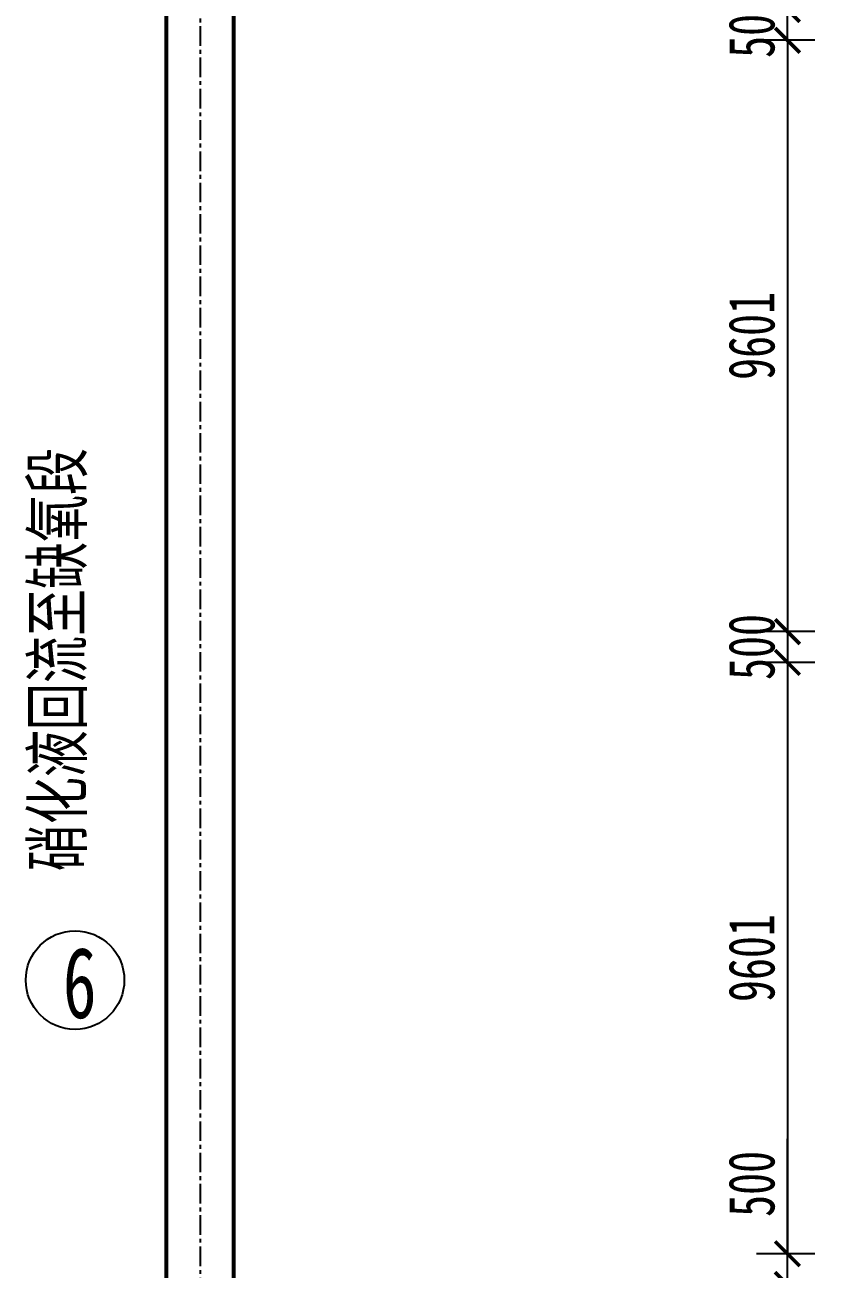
# Model space of a CAD drawing. Header units: millimetres. Extents: x -299291 to 688124, y -407813 to 623474.
# Drawn here: x 269615 to 282641, y 217580 to 237782 of the extents above; entities that cross this region are included whole.
import ezdxf

# ---------------------------------------------------------------- set-up
doc = ezdxf.new("R2010")
doc.units = ezdxf.units.MM
doc.linetypes.add('CENTER', pattern=[50.8, 31.75, -6.35, 6.35, -6.35])
doc.layers.add('标注', color=7, linetype='Continuous')
doc.layers.add('轴线', color=6, linetype='CENTER')
doc.layers.add('硝化液回流管', color=5, linetype='Continuous', lineweight=53)
doc.styles.add('样式 3', font='', dxfattribs={"width": 0.7, "height": 1000})
doc.styles.add('长仿宋', font='simfang.ttf', dxfattribs={"width": 0.7})
doc.styles.add('长仿宋体', font='simfang.ttf', dxfattribs={"width": 0.7})
doc.styles.get('样式 3').set_extended_font_data('FangSong_GB2312')
doc.dimstyles.new('副本ISO-25', dxfattribs={"dimtxt": 750, "dimasz": 400, "dimexe": 500, "dimexo": 200, "dimgap": 200, "dimtad": 1, "dimdec": 1, "dimdsep": 46, "dimtxsty": '长仿宋', "dimblk": 'ARCHTICK', "dimcen": 200, "dimadec": 0, "dimazin": 0, "dimtfac": 1, "dimtdec": 1, "dimtmove": 0, "dimatfit": 3, "dimldrblk": 'ARCHTICK', "dimfxl": 1, "dimarcsym": 0})

# ---------------------------------------------------------------- blocks, each defined once
blk = doc.blocks.new('_ArchTick')
at = {"color": 0, "linetype": 'ByBlock', "lineweight": 25, "const_width": 0.15}
blk.add_lwpolyline([(-0.5, -0.5), (0.5, 0.5)], dxfattribs=at)
blk = doc.blocks.new('*D20')
at = {"layer": 'Defpoints', "color": 0, "lineweight": -2, "ltscale": 10, "transparency": 16777216}
for p, q in [((282441, 238032), (281496, 238032)), ((281996, 237532), (281996, 238032)), ((282441, 237532), (281496, 237532))]:
    blk.add_line(p, q, dxfattribs=at)
at = {"layer": 'Defpoints', "color": 0, "ltscale": 10, "transparency": 16777216}
for p in [(281996, 238032), (282641, 238032), (282641, 237532)]:
    blk.add_point(p, dxfattribs=at)
at = {"layer": 'Defpoints', "color": 0, "lineweight": -2, "ltscale": 10, "transparency": 16777216, "xscale": 400, "yscale": 400, "zscale": 400}
for p, rotation in [((281996, 238032), 90), ((281996, 237532), 270)]:
    blk.add_blockref('_ArchTick', p, dxfattribs=dict(at, rotation=rotation))
at = {"layer": 'Defpoints', "color": 0, "ltscale": 10, "transparency": 16777216, "insert": (281417, 237782), "char_height": 750, "attachment_point": 5, "rotation": 90, "style": '长仿宋'}
blk.add_mtext('500', dxfattribs=at)
blk = doc.blocks.new('*D21')
at = {"layer": 'Defpoints', "color": 0, "lineweight": -2, "ltscale": 10, "transparency": 16777216}
for p, q in [((282441, 237532), (281496, 237532)), ((281996, 237532), (281996, 227931)), ((282441, 227931), (281496, 227931))]:
    blk.add_line(p, q, dxfattribs=at)
at = {"layer": 'Defpoints', "color": 0, "ltscale": 10, "transparency": 16777216}
for p in [(282641, 237532), (281996, 227931), (282641, 227931)]:
    blk.add_point(p, dxfattribs=at)
at = {"layer": 'Defpoints', "color": 0, "lineweight": -2, "ltscale": 10, "transparency": 16777216, "xscale": 400, "yscale": 400, "zscale": 400}
for p, rotation in [((281996, 237532), 90), ((281996, 227931), 270)]:
    blk.add_blockref('_ArchTick', p, dxfattribs=dict(at, rotation=rotation))
at = {"layer": 'Defpoints', "color": 0, "ltscale": 10, "transparency": 16777216, "insert": (281417, 232732), "char_height": 750, "attachment_point": 5, "rotation": 90, "style": '长仿宋'}
blk.add_mtext('9601', dxfattribs=at)
blk = doc.blocks.new('*D22')
at = {"layer": 'Defpoints', "color": 0, "lineweight": -2, "ltscale": 10, "transparency": 16777216}
for p, q in [((282441, 227931), (281496, 227931)), ((281996, 227931), (281996, 227431)), ((282441, 227431), (281496, 227431))]:
    blk.add_line(p, q, dxfattribs=at)
at = {"layer": 'Defpoints', "color": 0, "ltscale": 10, "transparency": 16777216}
for p in [(282641, 227931), (281996, 227431), (282641, 227431)]:
    blk.add_point(p, dxfattribs=at)
at = {"layer": 'Defpoints', "color": 0, "lineweight": -2, "ltscale": 10, "transparency": 16777216, "xscale": 400, "yscale": 400, "zscale": 400}
for p, rotation in [((281996, 227931), 90), ((281996, 227431), 270)]:
    blk.add_blockref('_ArchTick', p, dxfattribs=dict(at, rotation=rotation))
at = {"layer": 'Defpoints', "color": 0, "ltscale": 10, "transparency": 16777216, "insert": (281417, 227681), "char_height": 750, "attachment_point": 5, "rotation": 90, "style": '长仿宋'}
blk.add_mtext('500', dxfattribs=at)
blk = doc.blocks.new('*D23')
at = {"layer": 'Defpoints', "color": 0, "lineweight": -2, "ltscale": 10, "transparency": 16777216}
for p, q in [((282441, 227431), (281496, 227431)), ((281996, 227431), (281996, 217830)), ((282441, 217830), (281496, 217830))]:
    blk.add_line(p, q, dxfattribs=at)
at = {"layer": 'Defpoints', "color": 0, "ltscale": 10, "transparency": 16777216}
for p in [(282641, 227431), (281996, 217830), (282641, 217830)]:
    blk.add_point(p, dxfattribs=at)
at = {"layer": 'Defpoints', "color": 0, "lineweight": -2, "ltscale": 10, "transparency": 16777216, "xscale": 400, "yscale": 400, "zscale": 400}
for p, rotation in [((281996, 227431), 90), ((281996, 217830), 270)]:
    blk.add_blockref('_ArchTick', p, dxfattribs=dict(at, rotation=rotation))
at = {"layer": 'Defpoints', "color": 0, "ltscale": 10, "transparency": 16777216, "insert": (281417, 222631), "char_height": 750, "attachment_point": 5, "rotation": 90, "style": '长仿宋'}
blk.add_mtext('9601', dxfattribs=at)
blk = doc.blocks.new('*D24')
at = {"layer": 'Defpoints', "color": 0, "lineweight": -2, "ltscale": 10, "transparency": 16777216}
for p, q in [((281996, 217830), (281996, 219698)), ((282441, 217830), (281496, 217830)), ((281996, 217330), (281996, 217830)), ((282441, 217330), (281496, 217330))]:
    blk.add_line(p, q, dxfattribs=at)
at = {"layer": 'Defpoints', "color": 0, "ltscale": 10, "transparency": 16777216}
for p in [(282641, 217830), (281996, 217330), (282641, 217330)]:
    blk.add_point(p, dxfattribs=at)
at = {"layer": 'Defpoints', "color": 0, "lineweight": -2, "ltscale": 10, "transparency": 16777216, "xscale": 400, "yscale": 400, "zscale": 400}
for p, rotation in [((281996, 217830), 90), ((281996, 217330), 270)]:
    blk.add_blockref('_ArchTick', p, dxfattribs=dict(at, rotation=rotation))
at = {"layer": 'Defpoints', "color": 0, "ltscale": 10, "transparency": 16777216, "insert": (281417, 218964), "char_height": 750, "attachment_point": 5, "rotation": 90, "style": '长仿宋'}
blk.add_mtext('500', dxfattribs=at)

msp = doc.modelspace()

# ---------------------------------------------------------------- linework, layer by layer
msp.add_circle((270428.677, 222273.586), 800)
at = {"layer": '硝化液回流管', "ltscale": 10}
for p, q in [((271909.037, 239282.906), (271909.037, 216982.062)), ((273009.037, 216982.062), (273009.037, 239282.906))]:
    msp.add_line(p, q, dxfattribs=at)
at = {"layer": '轴线', "ltscale": 10}
msp.add_line((272459.037, 239282.906), (272459.037, 216982.062), dxfattribs=at)

# ---------------------------------------------------------------- texts
at = {"insert": (270230.752, 222807.244), "char_height": 1150.575, "width": 8988.27544, "attachment_point": 1, "rotation": 359.9940843, "style": '样式 3'}
msp.add_mtext('6', dxfattribs=at)
at = {"layer": '标注', "insert": (270629.437, 230915.29), "char_height": 800, "width": 9652.22222, "attachment_point": 9, "rotation": 90, "style": '长仿宋体'}
msp.add_mtext('硝化液回流至缺氧段', dxfattribs=at)

# ---------------------------------------------------------------- dimensions: what is measured, and where the dimension line sits
at = {"layer": 'Defpoints', "ltscale": 10}
for base, p1, p2, picture, middle in [((281996.434, 238032.406), (282640.62, 237532.406), (282640.62, 238032.406), '*D20', (281996.434, 237782.406)), ((281996.434, 227431.406), (282640.62, 227931.406), (282640.62, 227431.406), '*D22', (281996.434, 227681.406)), ((281996.434, 217330.406), (282640.62, 217830.406), (282640.62, 217330.406), '*D24', (281996.434, 218964.406))]:
    dim = msp.add_linear_dim(base=base, p1=p1, p2=p2, angle=90, dimstyle='副本ISO-25', dxfattribs=at)
    dim.commit()
    dim.dimension.update_dxf_attribs({"geometry": picture, "text_midpoint": middle, "dimtype": 160})
for base, p1, p2, picture, middle in [((281996.434, 227931.406), (282640.62, 237532.406), (282640.62, 227931.406), '*D21', (281417.148, 232731.906)), ((281996.434, 217830.406), (282640.62, 227431.406), (282640.62, 217830.406), '*D23', (281417.148, 222630.906))]:
    dim = msp.add_linear_dim(base=base, p1=p1, p2=p2, angle=90, dimstyle='副本ISO-25', dxfattribs=at)
    dim.commit()
    dim.dimension.update_dxf_attribs({"geometry": picture, "text_midpoint": middle})

doc.saveas('drawing.dxf')
